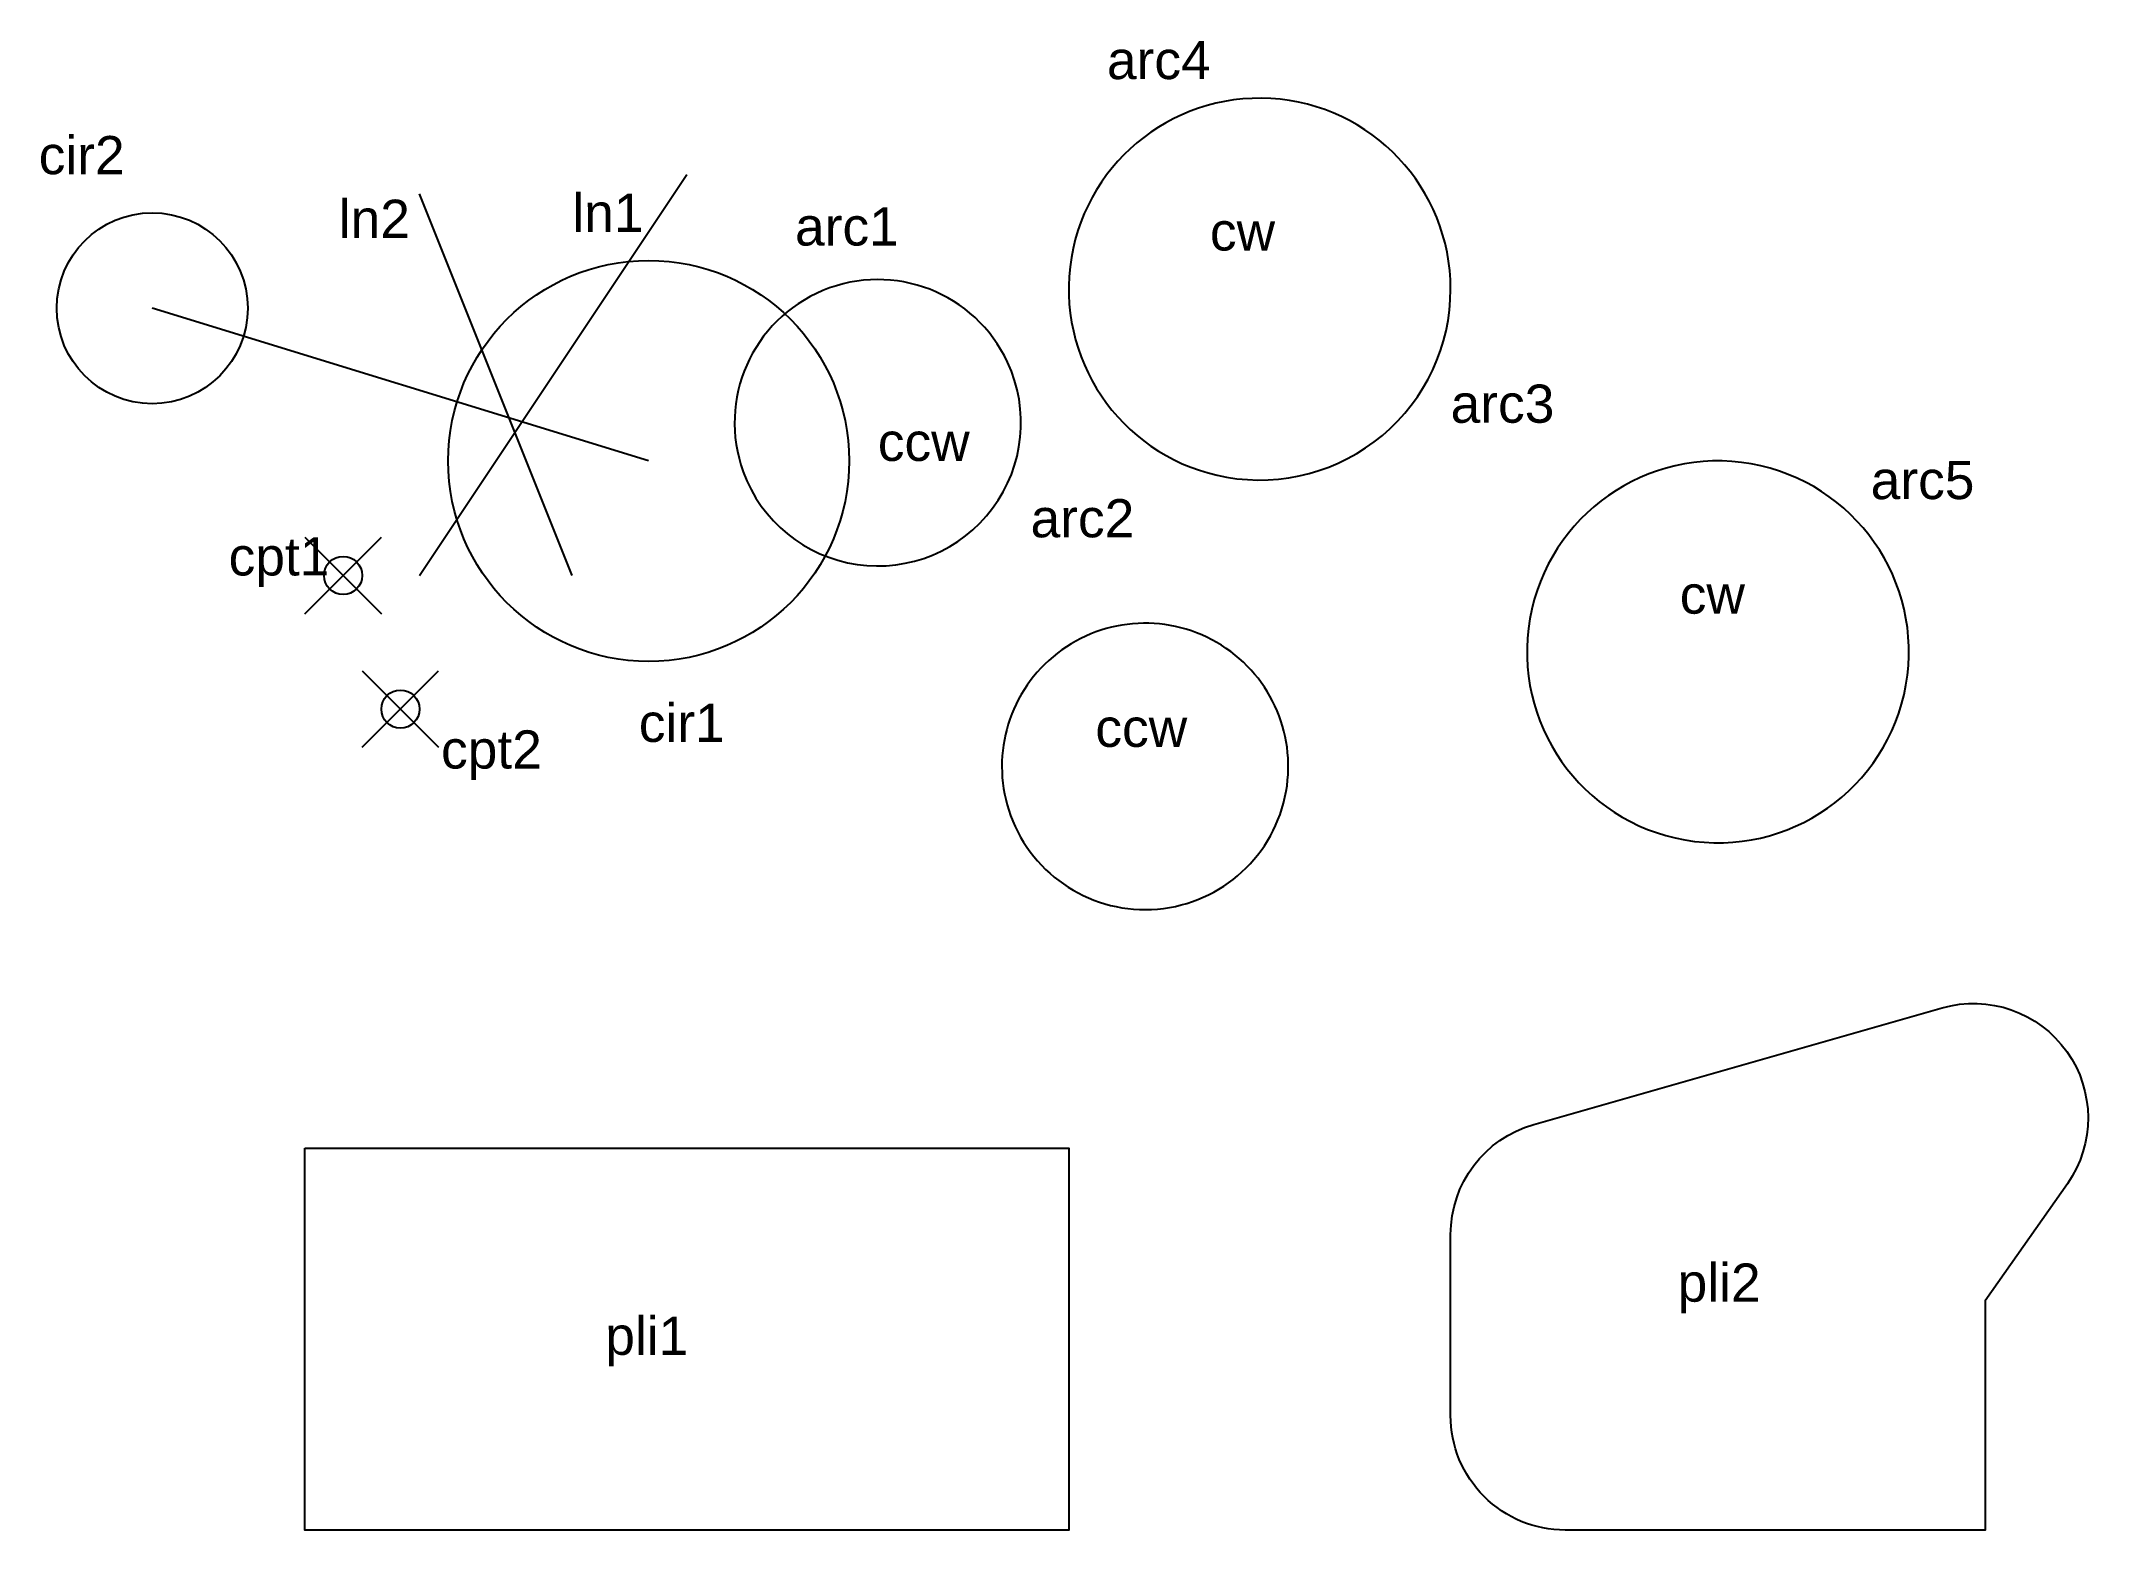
# Model space of a CAD drawing. Header units: millimetres. Extents: x -6.9 to 46.7, y -20 to 19.
import ezdxf

# ---------------------------------------------------------------- set-up
doc = ezdxf.new("R2010")
doc.units = ezdxf.units.MM
doc.header["$PDMODE"] = 35
doc.layers.get('0').update_dxf_attribs({"lineweight": 25})
doc.styles.add('textstyle11', font='')
doc.styles.add('textstyle12', font='')
doc.styles.add('textstyle13', font='')
doc.styles.add('textstyle14', font='')
doc.styles.add('textstyle15', font='')
doc.styles.add('textstyle16', font='')
doc.styles.add('textstyle17', font='')
doc.styles.add('textstyle18', font='')
doc.styles.add('textstyle19', font='')
doc.styles.add('textstyle20', font='')
doc.styles.add('textstyle21', font='')
doc.styles.add('textstyle22', font='')
doc.styles.add('textstyle23', font='')
doc.styles.add('textstyle24', font='')
doc.styles.add('textstyle25', font='')
doc.styles.add('textstyle26', font='')
doc.styles.add('textstyle27', font='')
doc.styles.get('textstyle11').set_extended_font_data('Arial')
doc.styles.get('textstyle12').set_extended_font_data('Arial')
doc.styles.get('textstyle13').set_extended_font_data('Arial')
doc.styles.get('textstyle14').set_extended_font_data('Arial')
doc.styles.get('textstyle15').set_extended_font_data('Arial')
doc.styles.get('textstyle16').set_extended_font_data('Arial')
doc.styles.get('textstyle17').set_extended_font_data('Arial')
doc.styles.get('textstyle18').set_extended_font_data('Arial')
doc.styles.get('textstyle19').set_extended_font_data('Arial')
doc.styles.get('textstyle20').set_extended_font_data('Arial')
doc.styles.get('textstyle21').set_extended_font_data('Arial')
doc.styles.get('textstyle22').set_extended_font_data('Arial')
doc.styles.get('textstyle23').set_extended_font_data('Arial')
doc.styles.get('textstyle24').set_extended_font_data('Arial')
doc.styles.get('textstyle25').set_extended_font_data('Arial')
doc.styles.get('textstyle26').set_extended_font_data('Arial')
doc.styles.get('textstyle27').set_extended_font_data('Arial')

msp = doc.modelspace()

# ---------------------------------------------------------------- linework, layer by layer
for p, q in [((3, 5), (10, 15.5)), ((7, 5), (3, 15)), ((9, 8), (-4, 12))]:
    msp.add_line(p, q)
at = {"flags": 128}
msp.add_lwpolyline([(32.176, -9.378), (42.868, -6.323, -0.706321), (46.15, -10.928), (44, -14), (44, -20), (33, -20, -0.414214), (30, -17), (30, -12.263, -0.33486), (32.176, -9.378)], format="xyb", dxfattribs=at)
msp.add_lwpolyline([(0, -10), (20, -10), (20, -20), (0, -20)], close=True, dxfattribs=at)
for centre, radius in [((-4, 12), 2.5), ((9, 8), 5.25)]:
    msp.add_circle(centre, radius)
at = {"color": 2, "true_color": 0xffff00}
for centre, start in [((25, 12.5), 0), ((37, 3), 350)]:
    msp.add_arc(centre, 5, start, 260, dxfattribs=at)
at = {"color": 7}
for centre, start in [((15, 9), 25), ((22, 0), 350)]:
    msp.add_arc(centre, 3.75, start, 200, dxfattribs=at)
at = {"color": 4, "true_color": 0x00ffff}
for centre, end in [((25, 12.5), 0), ((37, 3), 350)]:
    msp.add_arc(centre, 5, 260, end, dxfattribs=at)
at = {"color": 5, "true_color": 0x0000ff}
for centre, end in [((15, 9), 25), ((22, 0), 350)]:
    msp.add_arc(centre, 3.75, 200, end, dxfattribs=at)
for p in [(1, 5), (2.5, 1.5)]:
    msp.add_point(p, dxfattribs=at)

# ---------------------------------------------------------------- texts
at = {"char_height": 1, "attachment_point": 1}
for s, insert, style in [('arc4', (21, 19), 'textstyle19'), ('cir2', (-6.973, 16.51), 'textstyle27'), ('ln1', (7, 15), 'textstyle13'), ('ln2', (0.884, 14.842), 'textstyle14'), ('arc1', (12.832, 14.641), 'textstyle12'), ('cw', (23.697, 14.511), 'textstyle22'), ('arc3', (30, 10), 'textstyle18'), ('ccw', (15, 9), 'textstyle21'), ('arc5', (41, 8), 'textstyle24'), ('arc2', (19, 7), 'textstyle15'), ('cpt1', (-2, 6), 'textstyle11'), ('cw', (36, 5), 'textstyle23'), ('cir1', (8.741, 1.641), 'textstyle26'), ('ccw', (20.697, 1.511), 'textstyle20'), ('cpt2', (3.563, 0.944), 'textstyle25'), ('pli2', (35.944, -13.019), 'textstyle17'), ('pli1', (7.863, -14.411), 'textstyle16')]:
    msp.add_mtext(s, dxfattribs=dict(at, insert=insert, style=style))

doc.saveas('drawing.dxf')
